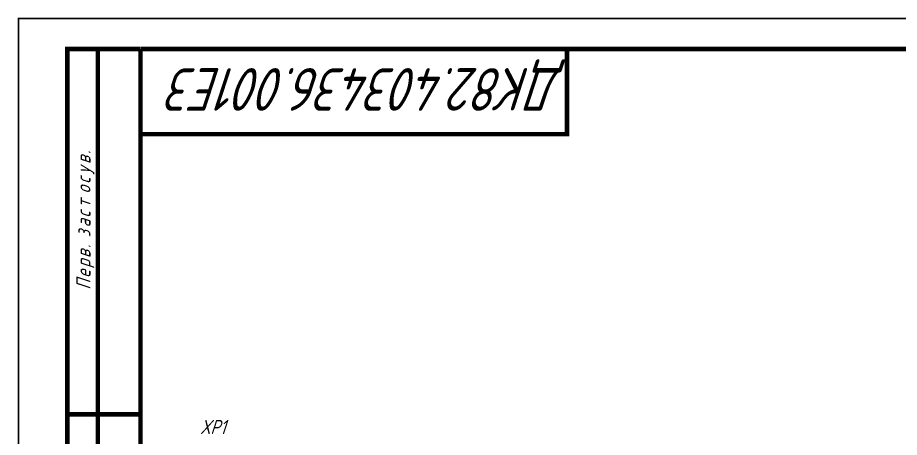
# Paper-space layout 'Layout1' of a CAD drawing. Header units: millimetres. Extents: x 0 to 420, y 0 to 297.
# Drawn here: x 0 to 144.7, y 228.3 to 297.3 of the extents above; entities that cross this region are included whole.
import ezdxf

# ---------------------------------------------------------------- set-up
doc = ezdxf.new("R2010")
doc.units = ezdxf.units.MM
doc.layers.add('Sheet', color=255, linetype='Continuous')
doc.styles.add('GOST', font='', dxfattribs={"oblique": 18})
doc.styles.get('GOST').set_extended_font_data('GOST type A')

psp = doc.layouts.get("Layout1")

# ---------------------------------------------------------------- linework, layer by layer
at = {"layer": 'Sheet'}
for points, const_width in [([(0.15, 297.15), (420.08, 297.15), (420.08, 0.15), (0.15, 0.15), (0.15, 297.15)], 0.3), ([(0.15, 297.15), (0.15, 0.15), (420.08, 0.15), (420.08, 297.15), (0.15, 297.15), (0.15, 297.15)], 0.0991), ([(0.15, 297.15), (0.15, 0.15), (420.08, 0.15), (420.08, 297.15), (0.15, 297.15), (0.15, 297.15)], 0.0991)]:
    psp.add_lwpolyline(points, close=True, dxfattribs=dict(at, const_width=const_width))
at = {"layer": 'Sheet', "const_width": 0.749}
for points in [[(8.14, 292.14), (7.77, 292.14), (20.15, 292.14)], [(8.14, 172.14), (8.14, 292.14)], [(13.15, 172.14), (13.15, 292.14)], [(20.15, 292.14), (20.15, 5.15)], [(20.16, 292.14), (415.07, 292.14)], [(90.13, 278.15), (90.13, 277.77), (90.13, 292.14)], [(20.15, 278.15), (90.13, 278.15)], [(8.14, 232.14), (20.15, 232.14)]]:
    psp.add_lwpolyline(points, dxfattribs=at)

# ---------------------------------------------------------------- texts
at = {"layer": 'Sheet', "style": 'GOST', "oblique": 18}
for s, height, rotation, p in [('ДК82.403436.001Е3', 7, 180, (89.41, 289.01)), ('в', 2.34, 90, (11.96, 273.25)), ('.', 2.34, 90, (11.96, 274.87)), ('у', 2.34, 90, (11.96, 271.64)), ('с', 2.34, 90, (11.96, 270.02)), ('о', 2.34, 90, (11.96, 268.4)), ('т', 2.34, 90, (11.96, 266.07)), ('с', 2.34, 90, (11.96, 264.45)), ('а', 2.34, 90, (11.96, 262.83)), ('з', 2.34, 90, (11.96, 261.22)), ('в', 2.34, 90, (11.96, 257.8)), ('.', 2.34, 90, (11.96, 259.42)), ('р', 2.34, 90, (11.96, 256.19)), ('е', 2.34, 90, (11.96, 254.57)), ('П', 2.34, 90, (11.96, 252.59))]:
    psp.add_text(s, height=height, rotation=rotation, dxfattribs=at).set_placement(p)
psp.add_text('XP1', height=2.336, dxfattribs=at).set_placement((29.92, 228.87))

doc.saveas('drawing.dxf')
